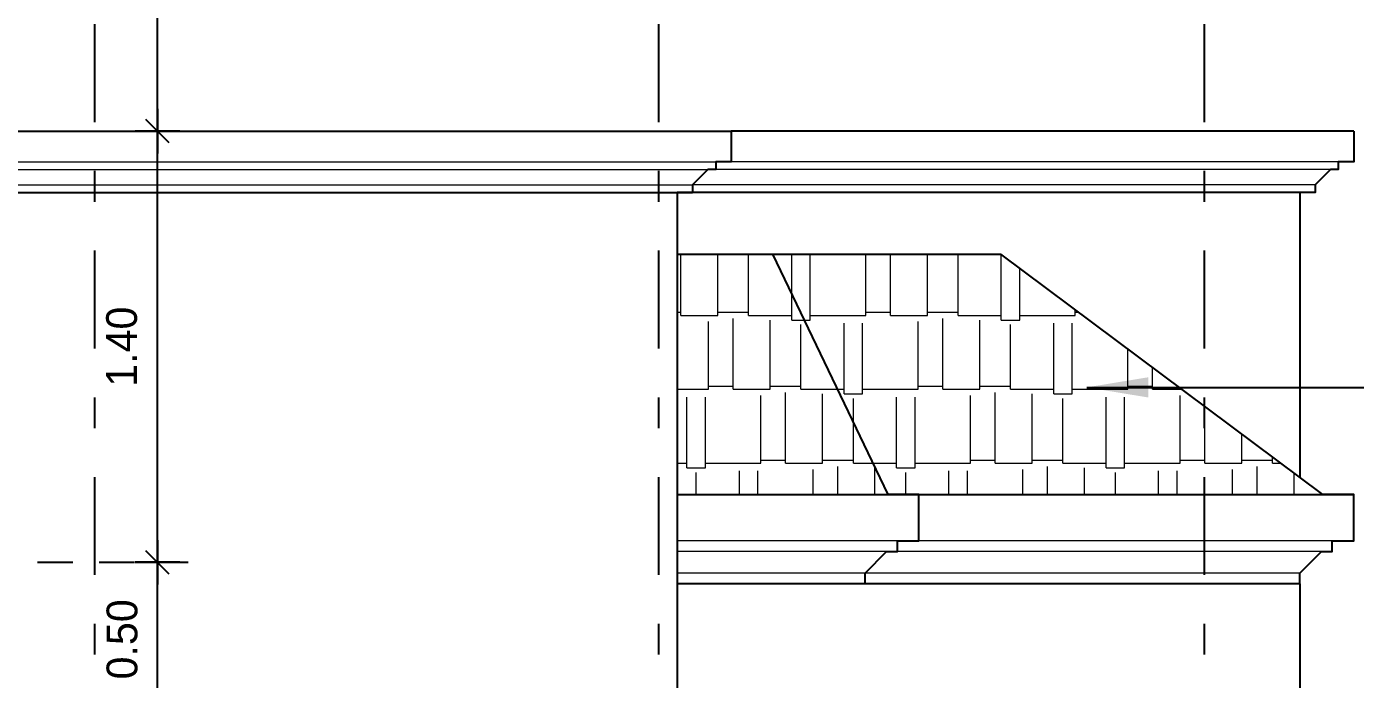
# Model space of a CAD drawing. Extents: x 185 to 567, y -69 to 170.
# Drawn here: x 340.031 to 344.342, y -13.016 to -10.896 of the extents above; entities that cross this region are included whole.
import ezdxf

# ---------------------------------------------------------------- set-up
doc = ezdxf.new("R2010")
doc.units = 0
doc.header["$LTSCALE"] = 0.25
doc.header["$MEASUREMENT"] = 0
doc.header["$PDMODE"] = 35
doc.header["$PDSIZE"] = -1
doc.linetypes.add('B4-PLANS$0$DASHDOT', pattern=[25.4, 12.7, -6.35, 0, -6.35])
doc.linetypes.add('DOT2', pattern=[0.125, 0, -0.125])
doc.layers.get('0').update_dxf_attribs({"linetype": 'CONTINUOUS'})
doc.layers.get('Defpoints').update_dxf_attribs({"linetype": 'CONTINUOUS'})
for name, color, linetype in [('A-AX', 1, 'B4-PLANS$0$DASHDOT'), ('A-ELV 2', 21, 'CONTINUOUS'), ('A-ELV 5', 51, 'CONTINUOUS'), ('A-ELV0', 1, 'CONTINUOUS'), ('A-IDM', 221, 'CONTINUOUS'), ('TXT', 2, 'CONTINUOUS')]:
    doc.layers.add(name, color=color, linetype=linetype)
doc.layers.add('A-COLH', color=1, linetype='CONTINUOUS', lineweight=9)
doc.layers.add('A-KORNISH', color=8, linetype='CONTINUOUS', lineweight=9)
doc.styles.add('BERNIE', font='arial.ttf')
doc.styles.add('XARAB', font='xarab.shx')
doc.dimstyles.new('DIM10R', dxfattribs={"dimscale": 0.2, "dimtxt": 125, "dimasz": 150, "dimexe": 100, "dimexo": 100, "dimgap": 25, "dimtad": 1, "dimdec": 0, "dimzin": 0, "dimdsep": 46, "dimtxsty": 'BERNIE', "dimcen": 500, "dimdle": 50, "dimclrd": 2, "dimclre": 1, "dimclrt": 3, "dimadec": 0, "dimazin": 0, "dimtfac": 1, "dimtdec": 0, "dimtix": 1, "dimtmove": 2, "dimatfit": 3, "dimfxl": 1, "dimtolj": 1, "dimtzin": 0, "dimarcsym": 0})
doc.dimstyles.new('DIM50', dxfattribs={"dimtxt": 0.1, "dimasz": 0.06, "dimexe": 0.1, "dimexo": 0, "dimgap": 0.05, "dimtad": 1, "dimzin": 3, "dimdsep": 46, "dimtxsty": 'XARAB', "dimblk": 'DTICK', "dimcen": 0.09, "dimclrd": 256, "dimclre": 5, "dimclrt": 3, "dimadec": 0, "dimazin": 3, "dimtfac": 1, "dimtix": 1, "dimtmove": 2, "dimatfit": 0, "dimldrblk": 'DTICK', "dimfxl": 0.15, "dimtolj": 1, "dimtzin": 3, "dimlwd": -3, "dimlwe": -3, "dimarcsym": 0})

# ---------------------------------------------------------------- blocks, each defined once
blk = doc.blocks.new('DTICK')
for p, q in [((0, 1.207), (0, -1.207)), ((-1.207, 0), (1.207, 0))]:
    blk.add_line(p, q)
at = {"color": 3}
blk.add_line((-0.629, -0.629), (0.629, 0.629), dxfattribs=at)
blk = doc.blocks.new('*D1780')
at = {"layer": 'A-IDM', "color": 5, "linetype": 'DOT2', "lineweight": -3, "transparency": 16777216}
for p, q in [((340.0663, -11.2356), (340.5551, -11.2356)), ((340.0663, -12.6356), (340.5551, -12.6356))]:
    blk.add_line(p, q, dxfattribs=at)
at = {"layer": 'A-IDM', "lineweight": -3, "transparency": 16777216}
blk.add_line((340.4551, -12.5756), (340.4551, -11.2956), dxfattribs=at)
at = {"layer": 'Defpoints', "color": 0, "transparency": 16777216}
for p in [(340.0663, -11.2356, 0), (340.4551, -11.2356), (340.0663, -12.6356)]:
    blk.add_point(p, dxfattribs=at)
at = {"layer": 'A-IDM', "lineweight": -3, "transparency": 16777216, "xscale": 0.06, "yscale": 0.06, "zscale": 0.06}
for p, rotation in [((340.4551, -11.2356), 90), ((340.4551, -12.6356), 270)]:
    blk.add_blockref('DTICK', p, dxfattribs=dict(at, rotation=rotation))
at = {"layer": 'A-IDM', "color": 3, "transparency": 16777216, "insert": (340.3397, -11.9356), "char_height": 0.1, "attachment_point": 5, "rotation": 90, "style": 'XARAB'}
blk.add_mtext('\\A1;1.40', dxfattribs=at)
blk = doc.blocks.new('*D1781')
at = {"layer": 'A-IDM', "color": 5, "linetype": 'DOT2', "lineweight": -3, "transparency": 16777216}
for p, q in [((340.4551, -7.4856), (340.3551, -7.4856)), ((340.0663, -11.2356), (340.5551, -11.2356))]:
    blk.add_line(p, q, dxfattribs=at)
at = {"layer": 'A-IDM', "lineweight": -3, "transparency": 16777216}
blk.add_line((340.4551, -11.1756), (340.4551, -7.5456), dxfattribs=at)
at = {"layer": 'Defpoints', "color": 0, "transparency": 16777216}
for p in [(340.4551, -7.4856), (340.4551, -7.4856), (340.0663, -11.2356, 0)]:
    blk.add_point(p, dxfattribs=at)
at = {"layer": 'A-IDM', "lineweight": -3, "transparency": 16777216, "xscale": 0.06, "yscale": 0.06, "zscale": 0.06}
for p, rotation in [((340.4551, -7.4856), 90), ((340.4551, -11.2356), 270)]:
    blk.add_blockref('DTICK', p, dxfattribs=dict(at, rotation=rotation))
at = {"layer": 'A-IDM', "color": 3, "transparency": 16777216, "insert": (340.3393, -9.3606), "char_height": 0.1, "attachment_point": 5, "rotation": 90, "style": 'XARAB'}
blk.add_mtext('\\A1;3.75', dxfattribs=at)
blk = doc.blocks.new('*D1789')
at = {"layer": 'A-IDM', "color": 5, "linetype": 'DOT2', "lineweight": -3, "transparency": 16777216}
for p, q in [((339.8813, -12.6356), (340.5551, -12.6356)), ((339.8813, -13.1356), (340.5551, -13.1356))]:
    blk.add_line(p, q, dxfattribs=at)
at = {"layer": 'A-IDM', "lineweight": -3, "transparency": 16777216}
blk.add_line((340.4551, -13.0756), (340.4551, -12.6956), dxfattribs=at)
at = {"layer": 'Defpoints', "color": 0, "transparency": 16777216}
for p in [(339.8813, -12.6356, 0), (340.4551, -12.6356), (339.8813, -13.1356, 0)]:
    blk.add_point(p, dxfattribs=at)
at = {"layer": 'A-IDM', "lineweight": -3, "transparency": 16777216, "xscale": 0.06, "yscale": 0.06, "zscale": 0.06}
for p, rotation in [((340.4551, -12.6356), 90), ((340.4551, -13.1356), 270)]:
    blk.add_blockref('DTICK', p, dxfattribs=dict(at, rotation=rotation))
at = {"layer": 'A-IDM', "color": 3, "transparency": 16777216, "insert": (340.341, -12.8856), "char_height": 0.1, "attachment_point": 5, "rotation": 90, "style": 'XARAB'}
blk.add_mtext('\\A1;0.50', dxfattribs=at)

msp = doc.modelspace()

# ---------------------------------------------------------------- hatches: boundary and pattern name
at = {"layer": 'A-COLH'}
h = msp.add_hatch(dxfattribs=at)
h.set_pattern_fill('AR-RSHKE', color=256, scale=0.02, style=0)
h.set_pattern_definition([(7e-15, (106.19302, -79.99427), (0.51, 0.24), [0.12, -0.1, 0.14, -0.06, 0.18, -0.08]), (7e-15, (106.31302, -79.98427), (0.51, 0.24), [0.1, -0.38, 0.08, -0.12]), (7e-15, (106.55302, -80.00927), (0.51, 0.24), [0.06, -0.62]), (90, (106.19302, -79.99427), (-0.17, 0.24), [0.23, -0.73]), (90, (106.31302, -79.99427), (-0.17, 0.24), [0.225, -0.735]), (90, (106.41302, -79.99427), (-0.17, 0.24), [0.21, -0.75]), (90, (106.55302, -80.00927), (-0.17, 0.24), [0.23, -0.73]), (90, (106.61302, -80.00927), (-0.17, 0.24), [0.23, -0.73]), (90, (106.79302, -79.99427), (-0.17, 0.24), [0.22, -0.74])])
h.paths.add_polyline_path([(343.9415, -11.6356), (344.4415, -12.4156)])
h.paths.add_polyline_path([(343.1915, -11.6356), (344.2365, -12.4156), (342.1415, -12.4156), (342.1415, -11.6356)])

# ---------------------------------------------------------------- linework, layer by layer
at = {"layer": 'A-AX', "ltscale": 0.1}
for p, q in [((340.2515, -5.7438), (340.2515, -14.4538)), ((342.0815, -5.7438), (342.0815, -14.4538)), ((343.8515, -5.7438), (343.8515, -14.4538))]:
    msp.add_line(p, q, dxfattribs=at)
at = {"layer": 'A-ELV 2'}
for p, q in [((342.1415, -12.4156), (344.3365, -12.4156)), ((344.1615, -12.7056), (342.1415, -12.7056))]:
    msp.add_line(p, q, dxfattribs=at)
at = {"layer": 'A-ELV 2', "elevation": 0}
for points in [[(342.7511, -12.7056), (342.7511, -12.6706), (342.8211, -12.6006), (342.8561, -12.6006), (342.8561, -12.5656), (342.9261, -12.5656), (342.9261, -12.4156), (342.8261, -12.4156)], [(344.1615, -12.7056), (344.1615, -12.6706), (344.2315, -12.6006), (344.2665, -12.6006), (344.2665, -12.5656), (344.3365, -12.5656), (344.3365, -12.4156), (344.2365, -12.4156)]]:
    msp.add_lwpolyline(points, dxfattribs=at)
at = {"layer": 'A-ELV 5'}
for p, q in [((334.1465, -11.2356), (342.3165, -11.2356)), ((334.2715, -11.4356), (342.1915, -11.4356)), ((342.1415, -11.4356), (342.1415, -15.0857))]:
    msp.add_line(p, q, dxfattribs=at)
at = {"layer": 'A-ELV 5', "elevation": 0}
msp.add_lwpolyline([(342.3165, -11.2356), (342.3165, -11.3356), (342.2665, -11.3356), (342.2665, -11.3606), (342.2415, -11.3606), (342.1915, -11.4106), (342.1915, -11.4356), (342.1415, -11.4356)], dxfattribs=at)
msp.add_lwpolyline([(342.3165, -11.2356), (342.3165, -11.3356), (342.2665, -11.3356), (342.2665, -11.3606), (342.2415, -11.3606), (342.1915, -11.4106), (342.1915, -11.4356), (342.1415, -11.4356)], dxfattribs=at)
at = {"layer": 'A-ELV0'}
for p, q in [((344.3365, -11.2356), (342.3165, -11.2356)), ((344.1615, -11.4356), (342.1915, -11.4356)), ((344.1615, -11.4356), (344.1615, -12.3596)), ((342.1415, -11.6356), (343.1915, -11.6356)), ((342.8261, -12.4156), (342.4518, -11.6356)), ((344.2365, -12.4156), (343.1915, -11.6356)), ((344.1615, -12.7056), (344.1615, -15.0857))]:
    msp.add_line(p, q, dxfattribs=at)
at = {"layer": 'A-ELV0', "elevation": 0}
msp.add_lwpolyline([(344.3365, -11.2356), (344.3365, -11.3356), (344.2865, -11.3356), (344.2865, -11.3606), (344.2615, -11.3606), (344.2115, -11.4106), (344.2115, -11.4356), (344.1615, -11.4356)], dxfattribs=at)
at = {"layer": 'A-KORNISH'}
for p, q in [((334.1465, -11.3356), (342.2665, -11.3356)), ((344.2865, -11.3356), (342.3165, -11.3356)), ((334.1965, -11.3606), (342.2415, -11.3606)), ((344.2615, -11.3606), (342.2665, -11.3606)), ((334.2715, -11.4106), (342.1915, -11.4106)), ((344.2115, -11.4106), (342.1915, -11.4106)), ((344.2665, -12.5656), (342.1415, -12.5656)), ((344.2315, -12.6006), (342.1415, -12.6006)), ((344.1615, -12.6706), (342.1415, -12.6706))]:
    msp.add_line(p, q, dxfattribs=at)

# ---------------------------------------------------------------- dimensions: what is measured, and where the dimension line sits
at = {"layer": 'A-IDM'}
for base, p1, p2, picture, middle in [((340.4551, -7.4856, 0), (340.0663, -11.2356, 0), (340.4551, -7.4856, 0), '*D1781', (340.3393, -9.3606, 0)), ((340.4551, -11.2356, 0), (340.0663, -12.6356, 0), (340.0663, -11.2356, 0), '*D1780', (340.3397, -11.9356, 0)), ((340.4551, -12.6356, 0), (339.8813, -13.1356, 0), (339.8813, -12.6356, 0), '*D1789', (340.341, -12.8856, 0))]:
    dim = msp.add_linear_dim(base=base, p1=p1, p2=p2, angle=90, dimstyle='DIM50', override={"dimfxl": 0.15}, dxfattribs=at)
    dim.commit()
    dim.dimension.update_dxf_attribs({"geometry": picture, "text_midpoint": middle})

# ---------------------------------------------------------------- leaders
at = {"layer": 'TXT', "color": 4, "lineweight": -2}
msp.add_leader([(343.4704, -12.0677), (344.728, -12.0677), (347.0674, -12.0677)], dimstyle='DIM10R', override={"dimasz": 1, "dimclrd": 4}, dxfattribs=at)

doc.saveas('drawing.dxf')
